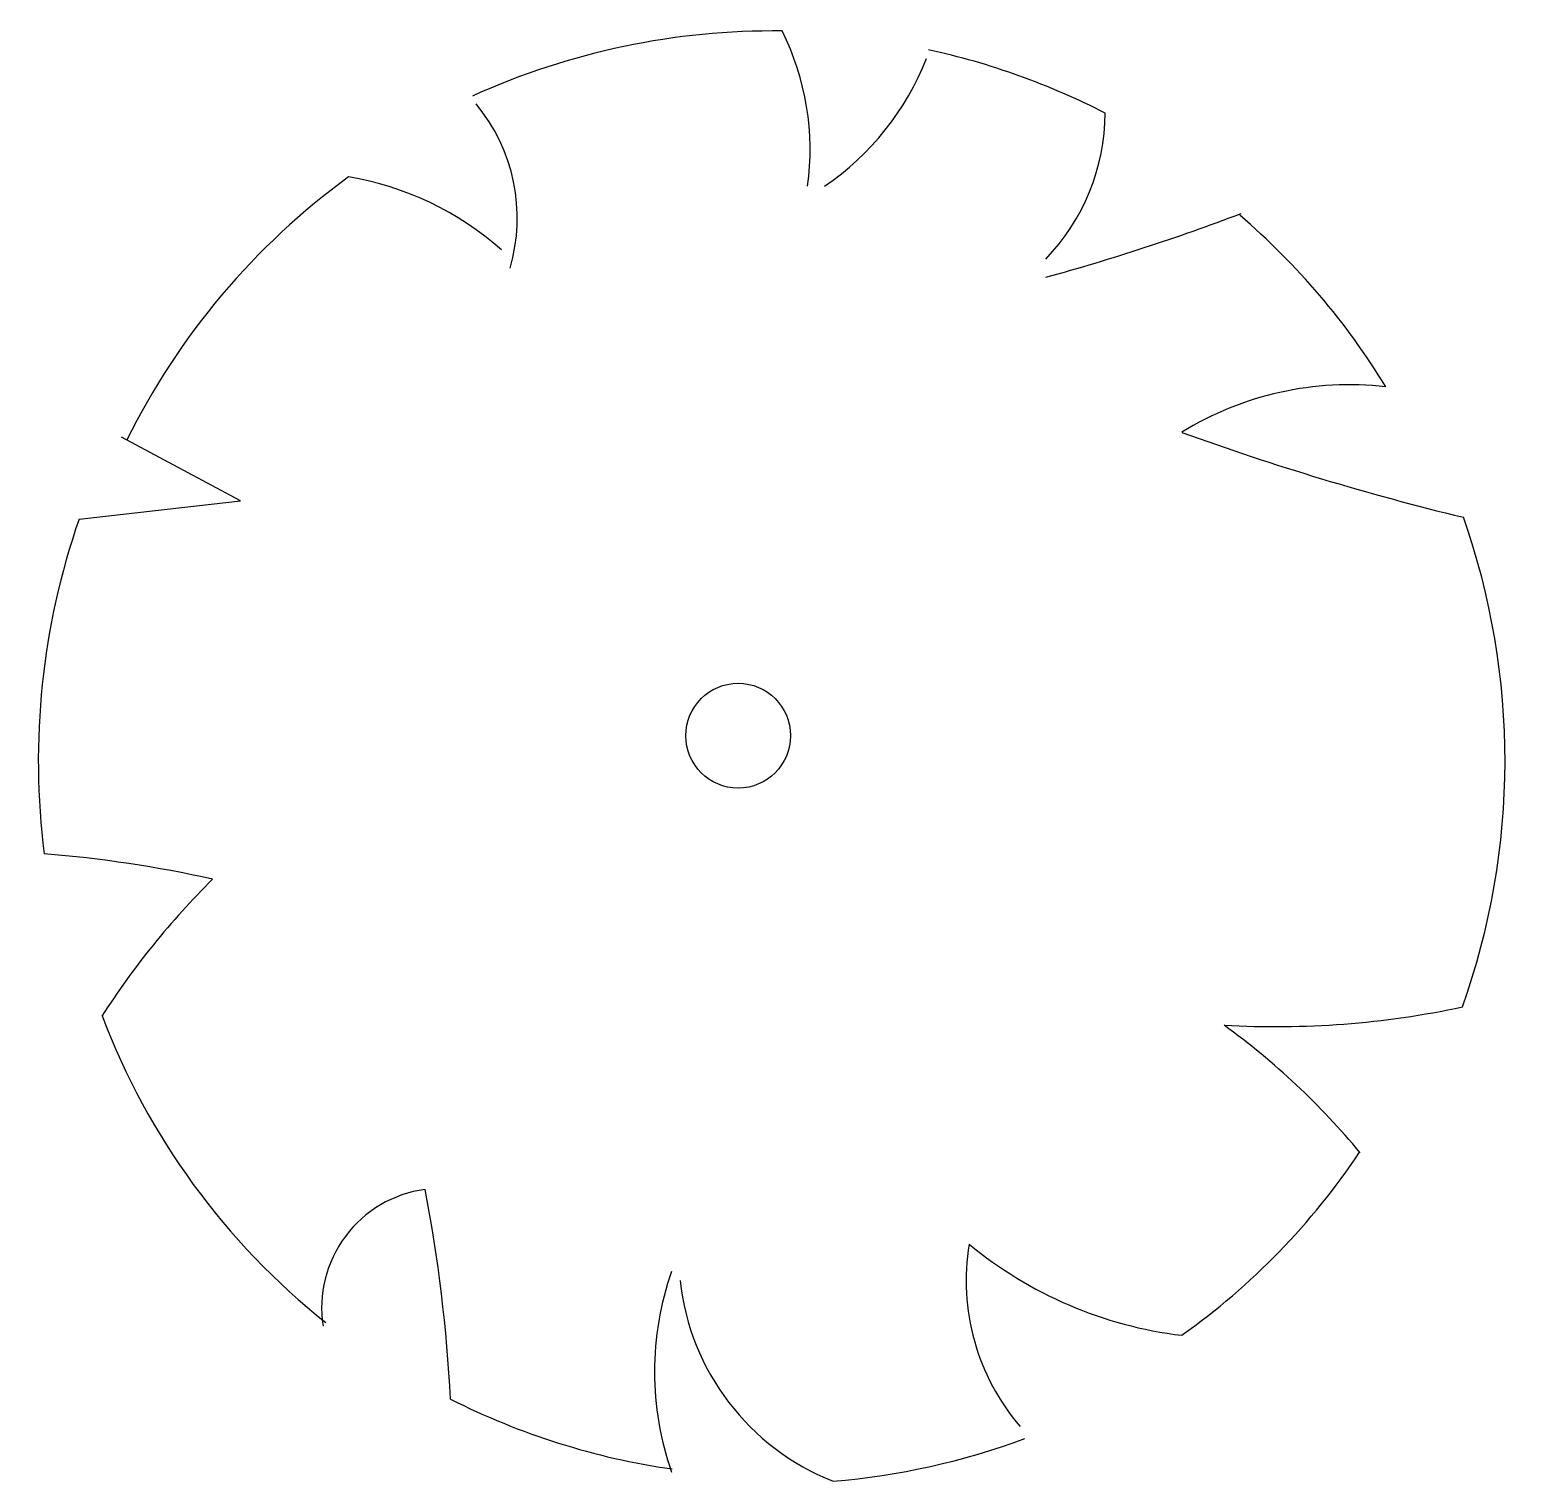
# Model space of a CAD drawing. Extents: x 30.97 to 36.41, y 413.87 to 419.16.
import ezdxf

# ---------------------------------------------------------------- set-up
doc = ezdxf.new("R2010")
doc.units = 0
doc.header["$MEASUREMENT"] = 0
doc.layers.get('0').update_dxf_attribs({"linetype": 'CONTINUOUS'})
doc.layers.add('PISO', color=7, linetype='CONTINUOUS')

# ---------------------------------------------------------------- blocks, each defined once
blk = doc.blocks.new('TREE5')
for p, q in [((-0.4617, 0.2157), (-0.4617, 0.2157)), ((-0.3749, 0.1692), (-0.4617, 0.2157)), ((-0.4927, 0.1558), (-0.3749, 0.1692))]:
    blk.add_line(p, q)
blk.add_circle((-0.0118, -0.002), 0.0382)
for centre, radius, start, end in [((0.0141, -0.0202), 0.5322, 89.3321, 114.3856), ((-0.1523, 0.4255), 0.193, 352.0775, 26.6128), ((-0.0621, 0.5658), 0.2018, 304.1868, 338.5411), ((0.0141, -0.0202), 0.5306, 62.8767, 77.7021), ((-0.303, 0.3756), 0.13, 343.6555, 39.76), ((0.1023, 0.4527), 0.1537, 315.8454, 359.7651), ((0.0141, -0.0202), 0.5267, 126.0751, 153.6245), ((-0.3331, 0.1842), 0.2244, 48.5203, 80.5151), ((-0.2219, 1.9056), 1.6322, 285.4397, 290.7099), ((0.0141, -0.0202), 0.5233, 31.4098, 49.4752), ((0.4344, 0.0204), 0.2336, 83.5323, 121.6544), ((0.9813, 2.0672), 1.9655, 250.0865, 256.3451), ((0.0141, -0.0202), 0.5365, 160.8426, 187.275), ((0.0141, -0.0202), 0.5336, 340.3307, 19.43), ((-0.5877, -0.9655), 0.8801, 77.3728, 85.4649), ((0.0179, -0.5232), 0.5867, 134.7782, 147.3315), ((0.3801, 0.4414), 0.6556, 266.7455, 282.0146), ((0.0141, -0.0202), 0.5242, 200.8103, 231.4392), ((0.0223, -0.6542), 0.5452, 39.6536, 53.993), ((0.0141, -0.0202), 0.5141, 305.394, 326.2464), ((-0.2285, -0.4193), 0.0872, 97.741, 188.8107), ((-1.328, -0.5428), 1.1078, 2.9465, 10.9238), ((0.318, -0.3994), 0.1635, 170.6314, 220.6278), ((0.3478, -0.1413), 0.3002, 230.4582, 263.1093), ((0.1474, -0.4659), 0.2203, 160.6009, 199.3991), ((0.1227, -0.3802), 0.1779, 186.1912, 248.4952), ((0.0141, -0.0202), 0.5219, 243.1498, 261.8356), ((0.0141, -0.0202), 0.5273, 274.7236, 290.3277)]:
    blk.add_arc(centre, radius, start, end)

msp = doc.modelspace()

# ---------------------------------------------------------------- block references
at = {"layer": 'PISO', "xscale": 5, "yscale": 5, "zscale": 5}
msp.add_blockref('TREE5', (33.6159, 416.5973), dxfattribs=at)

doc.saveas('drawing.dxf')
